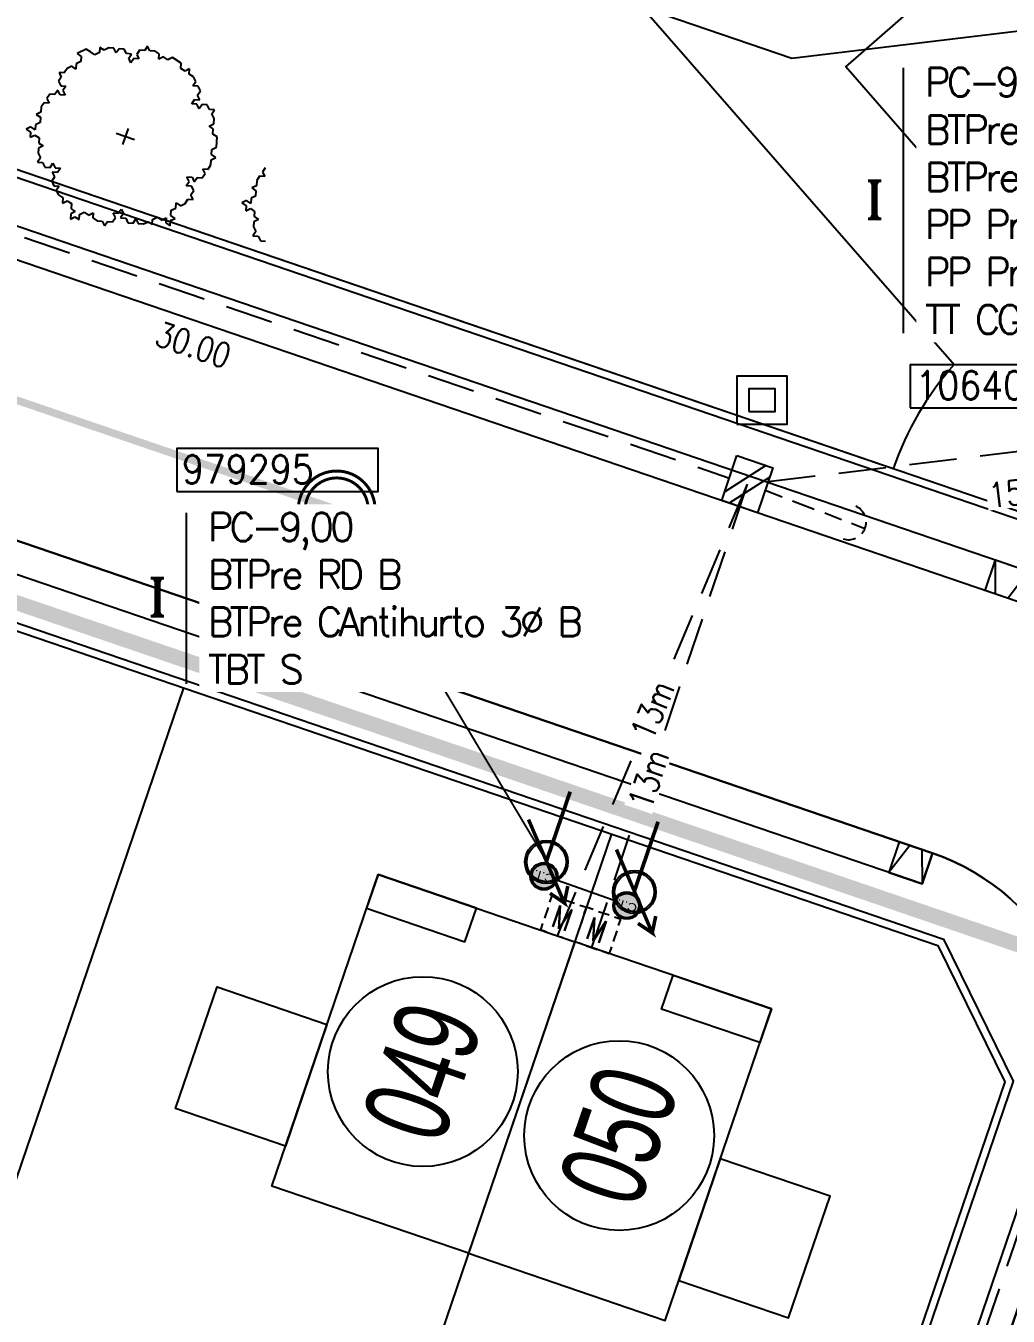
# Model space of a CAD drawing. Extents: x 0 to 336586, y 0 to 6284468.
# Drawn here: x 335304.29 to 335330.17, y 6277849.74 to 6277883.74 of the extents above; entities that cross this region are included whole.
import ezdxf
from ezdxf.enums import TextEntityAlignment as Align

# ---------------------------------------------------------------- set-up
doc = ezdxf.new("R2010")
doc.units = 0
doc.header["$LTSCALE"] = 5
doc.linetypes.add('DASHED', pattern=[0.75, 0.5, -0.25])
doc.linetypes.add('HIDDEN', pattern=[0.375, 0.25, -0.125])
for name, color, linetype in [('ACOM-P', 251, 'DASHED'), ('CALLES-URBANAS', 6, 'Continuous'), ('COTAS', 11, 'Continuous'), ('EQUIPOS', 240, 'Continuous'), ('EQUIPOS_P', 240, 'Continuous'), ('ESTRUCTURAS', 42, 'Continuous'), ('ESTRUCTURAS_E', 42, 'Continuous'), ('ESTRUCTURAS_P', 42, 'Continuous'), ('GRILLA', 254, 'Continuous'), ('LBT_A_P', 100, 'DASHED'), ('LINEA-EDIFICACION-URBANA', 21, 'Continuous'), ('MUROS', 8, 'Continuous'), ('Numero', 42, 'Continuous'), ('PLANTA', 6, 'Continuous'), ('POSTES_E', 41, 'Continuous'), ('POSTES_P', 41, 'Continuous'), ('Prosan Agua Potable D. Arranque', 1, 'Continuous'), ('Prosan Agua Potable D. MAP', 5, 'Continuous'), ('Prosan Agua Potable P. Cañeria Proyectada', 1, 'Continuous'), ('Prosan Alcantarillado D. Union Domiciliaria', 4, 'Continuous'), ('Prosan Alcantarillado P. CI Proyectada', 1, 'Continuous'), ('Prosan Alcantarillado P. Colector Proyectado', 1, 'Continuous'), ('Prosan General Vegetación', 8, 'Continuous'), ('Prosan Pavimentación Dispositivo de Rodados Proyectado', 8, 'Continuous'), ('Prosan Pavimentación Vereda Proyectada', 8, 'Continuous'), ('PUNTO-DE-INTERES', 254, 'Continuous'), ('servicios', 6, 'Continuous'), ('TEXTO-BT_P', 151, 'Continuous')]:
    doc.layers.add(name, color=color, linetype=linetype)
doc.styles.add('2mm', font='simplex.shx', dxfattribs={"width": 0.8, "height": 0.65})
doc.styles.add('ARIAL', font='arial.ttf', dxfattribs={"width": 0.82})
doc.styles.add('ROMANS', font='romans.shx', dxfattribs={"height": 1})
doc.styles.add('ROMANT', font='romant.shx', dxfattribs={"height": 2})
doc.styles.add('Swis-50', font='swissc.ttf', dxfattribs={"width": 0.85})
doc.dimstyles.new('ACOMETIDA 500', dxfattribs={"dimtxt": 0.65, "dimasz": 1.8, "dimexe": 1.25, "dimexo": 0.625, "dimtad": 0, "dimdec": 0, "dimtxsty": '2mm', "dimblk": 'NONE', "dimcen": 2.5, "dimse1": 1, "dimse2": 1, "dimclrd": 256, "dimclrt": 2, "dimadec": 0, "dimazin": 0, "dimtfac": 1, "dimtdec": 0, "dimtmove": 0, "dimatfit": 3, "dimldrblk": 'NONE', "dimfxl": 1, "dimtfill": 1, "dimlwd": -1, "dimarcsym": 2})
doc.dimstyles.new('GRILLA X 500', dxfattribs={"dimtxt": 0.5, "dimasz": 1.8, "dimexe": 1.25, "dimexo": 0.625, "dimtad": 0, "dimdec": 0, "dimtxsty": 'ROMANS', "dimblk": 'NONE', "dimcen": 2.5, "dimse1": 1, "dimse2": 1, "dimsd1": 1, "dimsd2": 1, "dimclrd": 256, "dimclrt": 256, "dimadec": 0, "dimazin": 0, "dimtfac": 1, "dimtdec": 0, "dimtmove": 0, "dimatfit": 3, "dimldrblk": 'NONE', "dimfxlon": 1, "dimtfill": 1, "dimlwd": -1, "dimarcsym": 2})
doc.dimstyles.new('VANO 500', dxfattribs={"dimtxt": 0.65, "dimasz": 1.8, "dimexe": 0, "dimexo": 8, "dimgap": 1.2, "dimtad": 0, "dimdec": 0, "dimzin": 0, "dimdsep": 46, "dimtxsty": '2mm', "dimblk": 'NONE', "dimcen": 0, "dimse1": 1, "dimse2": 1, "dimsd1": 1, "dimsd2": 1, "dimclrd": 7, "dimclrt": 2, "dimadec": 0, "dimazin": 0, "dimtfac": 1, "dimtdec": 0, "dimtofl": 0, "dimtmove": 0, "dimatfit": 3, "dimldrblk": 'NONE', "dimfxl": 1, "dimtfill": 1, "dimtolj": 1, "dimtzin": 0, "dimlwd": 25, "dimarcsym": 0})

# ---------------------------------------------------------------- blocks, each defined once
blk = doc.blocks.new('A$C461B3DCE')
at = {"layer": 'Prosan Agua Potable D. MAP', "ltscale": 2}
h = blk.add_hatch(color=4, dxfattribs=at)
h.dxf.hatch_style = 1
edge = h.paths.add_edge_path()
edge.add_line((0.7710314885518511, 0.5448670548734738), (0.7504819952160025, 0.5306253450311521))
edge.add_arc((0.5218886427903211, 0.3768014163459124), 0.2755298927691394, 393.9372072948622, 430.8894317799293)
edge.add_arc((0.5219586611189867, 0.376749035538496), 0.2755564759331746, 70.90675392884668, 215.492820778389)
edge.add_line((0.2976038094080948, 0.2167606861423788), (0.2770543160722461, 0.2025189763000571))
edge.add_arc((0.5218886427903213, 0.3768014163459125), 0.3005298927691393, 70.88943177992928, 215.4447158899646, ccw=False)
edge.add_arc((0.5218886427903213, 0.3768014163459125), 0.3005298927691391, 394.0026343322039, 430.88943177992934, ccw=False)
h = blk.add_hatch(color=4, dxfattribs=at)
h.dxf.hatch_style = 1
edge = h.paths.add_edge_path()
edge.add_line((0.7622593604771488, 0.557190258923689), (0.7420747884321109, 0.5424359027211417))
edge.add_arc((0.521888642790321, 0.3768014163459126), 0.2755298927691394, 0, 36.95222448506712, ccw=False)
edge.add_arc((0.5218620722195667, 0.376884724929531), 0.2755564759331746, 215.3966110015403, 359.98267785108266, ccw=False)
edge.add_line((0.2972388881172841, 0.2172733325026044), (0.2770543160722462, 0.2025189763000571))
edge.add_arc((0.5218886427903211, 0.3768014163459128), 0.3005298927691393, 215.4447158899647, 360)
edge.add_arc((0.5218886427903211, 0.3768014163459128), 0.3005298927691391, 0, 36.88679744772544)
at = {"layer": 'Prosan Agua Potable D. MAP', "color": 4, "ltscale": 2, "const_width": 0.05}
blk.add_lwpolyline([(9.38084215e-08, 1.08246816e-07), (1.023286459401971, 0.7479937492063158), (0.9377070762315523, 0.5236589383472321), (1.023286459402515, 0.7479937492077511), (0.7832410503892931, 0.7426890532315298)], dxfattribs=at)
at = {"layer": 'Prosan Agua Potable D. MAP', "color": 4, "ltscale": 2}
for radius in [0.3005298927691391, 0.2755298927691391]:
    blk.add_circle((0.5218886427903211, 0.3768014163459128), radius, dxfattribs=at)
blk = doc.blocks.new('agua potable')
at = {"layer": 'Prosan Agua Potable D. Arranque', "color": 4, "const_width": 0.1, "elevation": -499.8090000075405}
for points in [[(335807.5993687927, 6282539.424931738), (335808.2244656704, 6282541.256051713)], [(335809.9165685638, 6282538.633899825), (335810.5416654413, 6282540.465019798)]]:
    blk.add_lwpolyline(points, dxfattribs=at)
at = {"layer": 'Prosan Agua Potable P. Cañeria Proyectada', "color": 4, "const_width": 0.4}
blk.add_lwpolyline([(335658.7370504193, 6282386.924146046), (335679.5104476701, 6282447.776445912), (335665.1862919767, 6282476.949380243), (335698.7466061366, 6282575.258880425), (335702.795314351, 6282577.246830153), (335831.3232091047, 6282533.370739666)], dxfattribs=at)
at = {"layer": 'Prosan Agua Potable D. MAP', "color": 4, "ltscale": 20}
for p, xscale, yscale, zscale, rotation in [((335807.1277581396, 6282540.522715916, -499.8090000075405), 1.885254132835699, 1.885254132835699, 1.885254132835699, 257.0827137300424), ((335809.4449579106, 6282539.731684, -499.8090000075405), 1.885254132835698, 1.885254132835698, 1.885254132835698, 257.0827137440164)]:
    blk.add_blockref('A$C461B3DCE', p, dxfattribs=dict(at, xscale=xscale, yscale=yscale, zscale=zscale, rotation=rotation))
blk = doc.blocks.new('UD')
at = {"layer": 'Prosan Alcantarillado D. Union Domiciliaria', "true_color": 0x57ffab}
h = blk.add_hatch(color=101, dxfattribs=at)
edge = h.paths.add_edge_path()
edge.add_arc((6.984919e-10, 0), 0.3200000000000001, 0, 360)
at = {"layer": 'Prosan Alcantarillado D. Union Domiciliaria', "color": 7}
for radius in [0.36, 0.3200000000000001]:
    blk.add_circle((6.984919e-10, 0), radius, dxfattribs=at)
at = {"layer": 'Prosan Alcantarillado D. Union Domiciliaria', "color": 7, "ltscale": 10, "style": 'ARIAL', "oblique": 359.9999998988733, "width": 1.199999998176862}
blk.add_text('C.I.', height=0.2121039574924962, dxfattribs=at).set_placement((0, 0), align=Align.MIDDLE_CENTER)
blk = doc.blocks.new('ALCANTARILLADO')
at = {"layer": 'Prosan Alcantarillado D. Union Domiciliaria', "color": 5, "ltscale": 20, "const_width": 0.05}
for points in [[(23.31153787299991, -109.6027225538855), (18.26674589546747, -101.1527405160014)], [(23.55482967417629, -110.0499463223387), (25.05853155667137, -110.5817607773934)]]:
    blk.add_lwpolyline(points, dxfattribs=at)
at = {"layer": 'Prosan Alcantarillado P. CI Proyectada', "color": 5, "ltscale": 2, "const_width": 0.078}
for points in [[(16.73560024394101, -100.2835995799396, 1), (18.76010585929907, -100.2835995799396, 1)], [(16.91760024386895, -100.2835995799396, 1), (18.5781058591383, -100.2835995799396, 1)]]:
    blk.add_lwpolyline(points, format="xyb", close=True, dxfattribs=at)
at = {"layer": 'Prosan Alcantarillado P. Colector Proyectado', "color": 5, "const_width": 0.2}
blk.add_lwpolyline([(17.74785305145633, -100.2835995799396), (-34.16367074854497, -82.56235143949743)], dxfattribs=at)
at = {"layer": 'Prosan Alcantarillado D. Union Domiciliaria', "color": 5, "ltscale": 20, "rotation": 163.546395338698}
for p in [(23.20957188920147, -109.9479803389404), (25.39112643896078, -110.7195310371462)]:
    blk.add_blockref('UD', p, dxfattribs=at)
blk = doc.blocks.new('A$C5C7937C3')
at = {"layer": 'Prosan Pavimentación Dispositivo de Rodados Proyectado'}
for p, q in [((-0.6315782112360468, 6.903170517231955, -1.978999999999999), (-3.000010038471373, -8.76825652e-08, -1.978999999999999)), ((2.131585714683748, 6.903170517231955, -1.978999999999999), (4.500017541919078, -8.76825652e-08, -1.978999999999999))]:
    blk.add_line(p, q, dxfattribs=at)
at = {"layer": 'Prosan Pavimentación Dispositivo de Rodados Proyectado', "elevation": -1.978999999999999}
blk.add_lwpolyline([(4.500017541919078, 6.903170517231955), (-3.000010038489562, 6.903170517227408), (-3.000010038489562, -8.76825652e-08), (4.500017541919078, -8.76825652e-08)], close=True, dxfattribs=at)
blk = doc.blocks.new('A$C12F70A7C')
at = {"layer": 'MUROS'}
for points in [[(0, -8.672000000951812), (-5.476999999998952, -8.672000000951812), (-5.476999999998952, 0), (0, 0)], [(-2.738500000006752, 0), (-5.476999999998952, 0), (-5.476999999998952, -0.9399999999441206), (-2.738500000006752, -0.9399999999441206)], [(0, -8.672000000951812), (5.4769999999844, -8.672000000951812), (5.4769999999844, 0), (0, 0)], [(2.7384999999922, 0), (5.4769999999844, 0), (5.4769999999844, -0.9399999999441206), (2.7384999999922, -0.9399999999441206)], [(-5.476999999998952, -7.557999999960883), (-8.53499999998894, -7.557999999960883), (-8.53499999998894, -4.169999999925493), (-5.476999999998952, -4.169999999925493)], [(5.4769999999844, -7.557999999960883), (8.534999999974389, -7.557999999960883), (8.534999999974389, -4.169999999925493), (5.4769999999844, -4.169999999925493)]]:
    blk.add_lwpolyline(points, close=True, dxfattribs=at)
blk = doc.blocks.new('PLANTA')
at = {"layer": 'CALLES-URBANAS'}
for points in [[(335864.2367219626, 6282657.176424617), (335862.0600578289, 6282657.91948131), (335860.783938725, 6282654.181297255), (335775.610124803, 6282683.257428736), (335758.4552072286, 6282633.004878523), (335841.0779855381, 6282604.799604449), (335842.9139906376, 6282601.060350468), (335825.3846916452, 6282549.711110578), (335821.6454376644, 6282547.875105478), (335738.8333842127, 6282576.144993177), (335738.4457024597, 6282575.009342324), (335820.3072013961, 6282547.063949289), (335820.0325934876, 6282546.259529935)], [(335817.7711165946, 6282539.634899964), (335817.4965086862, 6282538.83048061), (335756.9284632303, 6282559.506840775), (335757.2030711388, 6282560.311260128)], [(335821.5109620905, 6282532.018236937), (335820.7065427369, 6282532.292844845), (335809.5384814016, 6282499.577819511)]]:
    blk.add_lwpolyline(points, dxfattribs=at)
at = {"layer": 'CALLES-URBANAS', "flags": 128}
for points in [[(335770.8386851577, 6282631.207804687), (335840.8704877163, 6282607.300763246, -0.4142135623730951), (335844.6103332124, 6282599.684100219), (335827.6492565146, 6282549.999375431, -0.4142135623730951), (335820.0325934876, 6282546.259529935), (335697.7135329382, 6282588.016085424), (335695.1289879176, 6282580.445079743), (335660.4199191534, 6282478.770489154, 0.1989123673931104), (335660.7733085442, 6282473.232843846), (335671.3532697326, 6282451.685429843), (335669.1892311468, 6282448.764088778)], [(335738.5213247423, 6282524.158046557), (335749.5864081118, 6282556.571414633, -0.4142135623730951), (335757.2030711388, 6282560.311260128), (335817.7711165945, 6282539.634899964, -0.4142135623730951), (335821.5109620905, 6282532.018236937), (335810.445878721, 6282499.604868861), (335821.5109620905, 6282532.018236937, 0.4142135623730951), (335817.7711165945, 6282539.634899964), (335757.2030711388, 6282560.311260128, 0.4142135623730951), (335749.5864081118, 6282556.571414633), (335738.5213247423, 6282524.158046557), (335741.8222253919, 6282521.446210481), (335806.1757736887, 6282499.477577806), (335810.445878721, 6282499.604868861)]]:
    blk.add_lwpolyline(points, format="xyb", dxfattribs=at)
at = {"layer": 'LINEA-EDIFICACION-URBANA', "ltscale": 0.2}
for p, q in [((335798.0378344599, 6282543.993839512), (335786.0035467076, 6282508.741344305)), ((335809.3154783406, 6282540.143944324), (335797.2811905884, 6282504.891449118))]:
    blk.add_line(p, q, dxfattribs=at)
blk.add_lwpolyline([(335738.8979978383, 6282576.334268318), (335758.201318461, 6282632.880217006), (335840.9349715817, 6282604.637093147), (335842.6979516555, 6282601.046563763), (335825.2221803432, 6282549.854124534), (335821.631650959, 6282548.09114446), (335738.8979978383, 6282576.334268318), (335696.3110908772, 6282590.872334059), (335692.9996425696, 6282581.17198303), (335650.7584848886, 6282457.433358915)], dxfattribs=at)
blk.add_lwpolyline([(335809.4726091239, 6282503.718308659), (335805.8820797396, 6282501.955328586), (335743.5697259151, 6282523.227150397), (335741.8067458412, 6282526.817679781), (335752.0134842831, 6282556.71666553), (335755.6040136674, 6282558.479645604), (335817.9163674919, 6282537.207823792), (335819.6793475657, 6282533.617294408)], close=True, dxfattribs=at)
at = {"layer": 'Prosan General Vegetación'}
for p, q in [((335795.4744008884, 6282560.820006162), (335795.2304379002, 6282560.700503605)), ((335795.2304379002, 6282560.700503605), (335795.3431926947, 6282560.624528019)), ((335795.3431926947, 6282560.624528019), (335795.3340278221, 6282560.488965779)), ((335795.5872692555, 6282560.744363267), (335795.4744008884, 6282560.820006162)), ((335795.7001410643, 6282560.668730454), (335795.5872692555, 6282560.744363267)), ((335795.8218416114, 6282560.728763372), (335795.7001410643, 6282560.668730454)), ((335795.8310064839, 6282560.864325612), (335795.8218416114, 6282560.728763372)), ((335795.943874851, 6282560.788682717), (335795.8310064839, 6282560.864325612)), ((335796.0659080907, 6282560.848602062), (335795.943874851, 6282560.788682717)), ((335796.2014703308, 6282560.83943719), (335796.0659080907, 6282560.848602062)), ((335796.2613997576, 6282560.717400509), (335796.2014703308, 6282560.83943719)), ((335796.3370325709, 6282560.830272317), (335796.2613997576, 6282560.717400509)), ((335796.4725948111, 6282560.821107445), (335796.3370325709, 6282560.830272317)), ((335796.5325207962, 6282560.699060682), (335796.4725948111, 6282560.821107445)), ((335796.6680830363, 6282560.68989581), (335796.5325207962, 6282560.699060682)), ((335796.5924401415, 6282560.577027442), (335796.6680830363, 6282560.68989581)), ((335796.6523594868, 6282560.454994203), (335796.5924401415, 6282560.577027442)), ((335796.8792780897, 6282560.793602746), (335796.8036452764, 6282560.680730937)), ((335796.8036452764, 6282560.680730937), (335796.8635611801, 6282560.558687615)), ((335797.0149539022, 6282560.784770565), (335796.8792780897, 6282560.793602746)), ((335797.0904797828, 6282560.897296159), (335797.0149539022, 6282560.784770565)), ((335797.1505127008, 6282560.775595611), (335797.0904797828, 6282560.897296159)), ((335797.2860749409, 6282560.766430738), (335797.1505127008, 6282560.775595611)), ((335797.3989433081, 6282560.690787844), (335797.2860749409, 6282560.766430738)), ((335797.3897784353, 6282560.555225603), (335797.3989433081, 6282560.690787844)), ((335797.5118151166, 6282560.615155031), (335797.3897784353, 6282560.555225603)), ((335797.6245699112, 6282560.539179443), (335797.5118151166, 6282560.615155031)), ((335797.7466132325, 6282560.599095346), (335797.6245699112, 6282560.539179443)), ((335797.9723534082, 6282560.447819639), (335797.7466132325, 6282560.599095346)), ((335794.9680281524, 6282560.309533795), (335794.8923852576, 6282560.196665428)), ((335795.0900613921, 6282560.369453141), (335794.9680281524, 6282560.309533795)), ((335795.2028161866, 6282560.293477553), (335795.0900613921, 6282560.369453141)), ((335795.212108155, 6282560.429379126), (335795.2028161866, 6282560.293477553)), ((335795.3340278221, 6282560.488965779), (335795.212108155, 6282560.429379126)), ((335796.7280023816, 6282560.567862569), (335796.6523594868, 6282560.454994203)), ((335796.8635611801, 6282560.558687615), (335796.7280023816, 6282560.567862569)), ((335797.963178454, 6282560.312260841), (335797.9723534082, 6282560.447819639)), ((335798.0760468213, 6282560.236617946), (335797.963178454, 6282560.312260841)), ((335798.1980901424, 6282560.296533849), (335798.0760468213, 6282560.236617946)), ((335798.1889151881, 6282560.160975051), (335798.1980901424, 6282560.296533849)), ((335794.8167524443, 6282560.08379362), (335794.7411095496, 6282559.970925252)), ((335794.7411095496, 6282559.970925252), (335794.8010288948, 6282559.848892013)), ((335794.8923852576, 6282560.196665428), (335794.7568230176, 6282560.2058303)), ((335794.7568230176, 6282560.2058303), (335794.8167524443, 6282560.08379362)), ((335798.3017835554, 6282560.085332156), (335798.1889151881, 6282560.160975051)), ((335798.2860700874, 6282559.850427108), (335798.3617129822, 6282559.963295475)), ((335798.3617129822, 6282559.963295475), (335798.3017835554, 6282560.085332156)), ((335794.5141909468, 6282559.632316709), (335794.4382153594, 6282559.519561915)), ((335794.6497531868, 6282559.623151837), (335794.5141909468, 6282559.632316709)), ((335794.7253960816, 6282559.736020204), (335794.6497531868, 6282559.623151837)), ((335794.7853119854, 6282559.613976883), (335794.7253960816, 6282559.736020204)), ((335794.9208742254, 6282559.60481201), (335794.7853119854, 6282559.613976883)), ((335794.8010288948, 6282559.848892013), (335794.9365876935, 6282559.839717058)), ((335794.9365876935, 6282559.839717058), (335794.8609548801, 6282559.72684525)), ((335794.8609548801, 6282559.72684525), (335794.9208742254, 6282559.60481201)), ((335798.4216323275, 6282559.841262235), (335798.2860700874, 6282559.850427108)), ((335798.4059188596, 6282559.606357187), (335798.4815516727, 6282559.719228996)), ((335798.4655020707, 6282559.484427438), (335798.4059188596, 6282559.606357187)), ((335798.4815516727, 6282559.719228996), (335798.4216323275, 6282559.841262235)), ((335794.2869295697, 6282559.29382518), (335794.2777646972, 6282559.15826294)), ((335794.3625724646, 6282559.406693548), (335794.2869295697, 6282559.29382518)), ((335794.4981347047, 6282559.397528675), (335794.3625724646, 6282559.406693548)), ((335794.4382153594, 6282559.519561915), (335794.4981347047, 6282559.397528675)), ((335798.2543003774, 6282559.380734026), (335798.3299432722, 6282559.493602392)), ((335798.3898591759, 6282559.371559071), (335798.2543003774, 6282559.380734026)), ((335798.3299432722, 6282559.493602392), (335798.4655020707, 6282559.484427438)), ((335798.4497785211, 6282559.249525831), (335798.3898591759, 6282559.371559071)), ((335798.5254214159, 6282559.362394199), (335798.4497785211, 6282559.249525831)), ((335798.6609836561, 6282559.353229326), (335798.5254214159, 6282559.362394199)), ((335798.7210165741, 6282559.231528779), (335798.6609836561, 6282559.353229326)), ((335798.8565753723, 6282559.222353824), (335798.7210165741, 6282559.231528779)), ((335798.7809425593, 6282559.109482015), (335798.8565753723, 6282559.222353824)), ((335794.2597676446, 6282558.887024888), (335794.1377344049, 6282558.827105543)), ((335794.2777646972, 6282559.15826294), (335794.1557314575, 6282559.098343595)), ((335794.1557314575, 6282559.098343595), (335794.2685998247, 6282559.022700701)), ((335794.2685998247, 6282559.022700701), (335794.2597676446, 6282558.887024888)), ((335798.8408619045, 6282558.987448776), (335798.7809425593, 6282559.109482015)), ((335798.8316970318, 6282558.851886536), (335798.8408619045, 6282558.987448776)), ((335794.0156876421, 6282558.767179557), (335793.8936544024, 6282558.707260212)), ((335793.8936544024, 6282558.707260212), (335794.0065227695, 6282558.631617317)), ((335794.0065227695, 6282558.631617317), (335793.9973578969, 6282558.496055077)), ((335793.9973578969, 6282558.496055077), (335794.1193945782, 6282558.555984504)), ((335794.1285594508, 6282558.691546744), (335794.0156876421, 6282558.767179557)), ((335794.1193945782, 6282558.555984504), (335794.2322629453, 6282558.48034161)), ((335794.1377344049, 6282558.827105543), (335794.1285594508, 6282558.691546744)), ((335796.258239969, 6282558.602128915), (335796.7460378315, 6282558.435607374)), ((335796.5745689737, 6282558.731040304), (335796.429708827, 6282558.306695985)), ((335798.7096537105, 6282558.791970632), (335798.8316970318, 6282558.851886536)), ((335798.8225220777, 6282558.716327738), (335798.7096537105, 6282558.791970632)), ((335798.8133572051, 6282558.580765498), (335798.8225220777, 6282558.716327738)), ((335798.9262255722, 6282558.505122603), (335798.8133572051, 6282558.580765498)), ((335794.2139231185, 6282558.209220571), (335794.2047582459, 6282558.07365833)), ((335794.3359664397, 6282558.269136474), (335794.2139231185, 6282558.209220571)), ((335794.2322629453, 6282558.48034161), (335794.2230980726, 6282558.344779368)), ((335794.2230980726, 6282558.344779368), (335794.3359664397, 6282558.269136474)), ((335798.7861851984, 6282558.173968646), (335798.9082285195, 6282558.23388455)), ((335798.9082285195, 6282558.23388455), (335798.9262255722, 6282558.505122603)), ((335794.2646775912, 6282557.951625091), (335794.1890447779, 6282557.838753282)), ((335794.2047582459, 6282558.07365833), (335794.2646775912, 6282557.951625091)), ((335798.758680499, 6282557.767285367), (335798.7678554532, 6282557.902844166)), ((335798.7678554532, 6282557.902844166), (335798.8898886929, 6282557.962763512)), ((335798.7770203258, 6282558.038406407), (335798.7861851984, 6282558.173968646)), ((335798.8898886929, 6282557.962763512), (335798.7770203258, 6282558.038406407)), ((335794.1890447779, 6282557.838753282), (335794.3246035765, 6282557.829578328)), ((335794.3246035765, 6282557.829578328), (335794.3845229218, 6282557.707545089)), ((335794.3845229218, 6282557.707545089), (335794.5200851618, 6282557.698380215)), ((335794.5200851618, 6282557.698380215), (335794.5957280566, 6282557.811248583)), ((335794.7156803198, 6282557.567514796), (335794.5800045072, 6282557.576346976)), ((335794.5800045072, 6282557.576346976), (335794.6400475066, 6282557.454642987)), ((335794.5957280566, 6282557.811248583), (335794.6557609746, 6282557.689548036)), ((335794.6557609746, 6282557.689548036), (335794.7913232147, 6282557.680383163)), ((335794.7913232147, 6282557.680383163), (335794.7156803198, 6282557.567514796)), ((335798.5317618963, 6282557.428676825), (335798.6074047911, 6282557.541545192)), ((335798.6074047911, 6282557.541545192), (335798.5474854458, 6282557.663578431)), ((335798.5474854458, 6282557.663578431), (335798.6830476858, 6282557.654413559)), ((335798.6830476858, 6282557.654413559), (335798.758680499, 6282557.767285367)), ((335800.1924452083, 6282557.693907944), (335800.1164696209, 6282557.581153149)), ((335800.1164696209, 6282557.581153149), (335800.1763889662, 6282557.459119909)), ((335794.6400475066, 6282557.454642987), (335794.5644046119, 6282557.34177462)), ((335794.5644046119, 6282557.34177462), (335794.623987823, 6282557.219844871)), ((335794.623987823, 6282557.219844871), (335794.7595500631, 6282557.210679999)), ((335794.7595500631, 6282557.210679999), (335794.6839071683, 6282557.097811632)), ((335798.1089154428, 6282557.221047274), (335798.1850080444, 6282557.334144843)), ((335798.2445912555, 6282557.212215094), (335798.1089154428, 6282557.221047274)), ((335798.1850080444, 6282557.334144843), (335798.124965045, 6282557.455848832)), ((335798.124965045, 6282557.455848832), (335798.2606408577, 6282557.447016652)), ((335798.3045106008, 6282557.090181855), (335798.2445912555, 6282557.212215094)), ((335798.2606408577, 6282557.447016652), (335798.3205668429, 6282557.324969889)), ((335798.3205668429, 6282557.324969889), (335798.3961996561, 6282557.437841698)), ((335798.3961996561, 6282557.437841698), (335798.5317618963, 6282557.428676825)), ((335799.9560189586, 6282557.219854175), (335799.833985719, 6282557.15993483)), ((335799.9651838312, 6282557.355416415), (335799.9560189586, 6282557.219854175)), ((335800.0408267261, 6282557.468284782), (335799.9651838312, 6282557.355416415)), ((335800.1763889662, 6282557.459119909), (335800.0408267261, 6282557.468284782)), ((335794.6839071683, 6282557.097811632), (335794.7438265135, 6282556.975778392)), ((335794.7438265135, 6282556.975778392), (335794.8566948806, 6282556.900135498)), ((335794.8566948806, 6282556.900135498), (335794.847530008, 6282556.764573257)), ((335798.077591998, 6282556.751573311), (335798.1532348927, 6282556.864441679)), ((335798.1532348927, 6282556.864441679), (335798.288797133, 6282556.855276806)), ((335798.228867706, 6282556.977313487), (335798.3045106008, 6282557.090181855)), ((335798.288797133, 6282556.855276806), (335798.228867706, 6282556.977313487)), ((335799.8159886664, 6282556.888696777), (335799.8068137123, 6282556.753137979)), ((335799.9380219061, 6282556.948616122), (335799.8159886664, 6282556.888696777)), ((335799.833985719, 6282557.15993483), (335799.9468540862, 6282557.084291935)), ((335799.9468540862, 6282557.084291935), (335799.9380219061, 6282556.948616122)), ((335794.847530008, 6282556.764573257), (335794.9695632477, 6282556.824492603)), ((335794.9695632477, 6282556.824492603), (335795.0824350565, 6282556.748859789)), ((335795.1860249782, 6282556.537321961), (335795.0641053112, 6282556.477735309)), ((335795.0824350565, 6282556.748859789), (335795.0732701839, 6282556.613297549)), ((335795.0732701839, 6282556.613297549), (335795.1860249782, 6282556.537321961)), ((335795.2988933453, 6282556.461679067), (335795.420926585, 6282556.521598413)), ((335795.420926585, 6282556.521598413), (335795.533794952, 6282556.445955518)), ((335795.533794952, 6282556.445955518), (335795.655841715, 6282556.505881503)), ((335795.655841715, 6282556.505881503), (335795.6466667608, 6282556.370322704)), ((335796.2418613014, 6282556.380043477), (335796.1819419561, 6282556.502076717)), ((335796.1819419561, 6282556.502076717), (335796.3175041963, 6282556.492911845)), ((335796.3175041963, 6282556.492911845), (335796.3934797836, 6282556.605666638)), ((335796.3934797836, 6282556.605666638), (335796.4530664363, 6282556.483746972)), ((335797.7023138832, 6282556.436246396), (335797.7114787559, 6282556.571808636)), ((335797.7114787559, 6282556.571808636), (335797.8335119956, 6282556.631727981)), ((335797.8335119956, 6282556.631727981), (335797.8426869496, 6282556.767286779)), ((335797.8426869496, 6282556.767286779), (335797.9555587584, 6282556.691653966)), ((335797.9555587584, 6282556.691653966), (335798.077591998, 6282556.751573311)), ((335799.6939419036, 6282556.828770791), (335799.5719086639, 6282556.768851446)), ((335799.5719086639, 6282556.768851446), (335799.684777031, 6282556.693208552)), ((335799.684777031, 6282556.693208552), (335799.6756121584, 6282556.557646312)), ((335799.6756121584, 6282556.557646312), (335799.7976488397, 6282556.617575739)), ((335799.8068137123, 6282556.753137979), (335799.6939419036, 6282556.828770791)), ((335799.7976488397, 6282556.617575739), (335799.9105172067, 6282556.541932844)), ((335799.9105172067, 6282556.541932844), (335799.9013523341, 6282556.406370603)), ((335795.0641053112, 6282556.477735309), (335795.0552731312, 6282556.342059496)), ((335795.0552731312, 6282556.342059496), (335795.1769736783, 6282556.402092414)), ((335795.1769736783, 6282556.402092414), (335795.2897284728, 6282556.326116826)), ((335795.2897284728, 6282556.326116826), (335795.2988933453, 6282556.461679067)), ((335795.6466667608, 6282556.370322704), (335795.759535128, 6282556.294679809)), ((335795.759535128, 6282556.294679809), (335795.8950973681, 6282556.285514937)), ((335795.8950973681, 6282556.285514937), (335795.9550233533, 6282556.163468174)), ((335795.9550233533, 6282556.163468174), (335796.0306561664, 6282556.276339983)), ((335796.0306561664, 6282556.276339983), (335796.1662184066, 6282556.26717511)), ((335796.1662184066, 6282556.26717511), (335796.2418613014, 6282556.380043477)), ((335796.4530664363, 6282556.483746972), (335796.3774235416, 6282556.370878605)), ((335796.3774235416, 6282556.370878605), (335796.5130993542, 6282556.362046424)), ((335796.5130993542, 6282556.362046424), (335796.5730186995, 6282556.240013185)), ((335796.5730186995, 6282556.240013185), (335796.708577498, 6282556.230838231)), ((335796.708577498, 6282556.230838231), (335796.7842203928, 6282556.343706598)), ((335796.7842203928, 6282556.343706598), (335796.844139738, 6282556.221673358)), ((335796.844139738, 6282556.221673358), (335796.9797019781, 6282556.212508486)), ((335796.9797019781, 6282556.212508486), (335797.1017452995, 6282556.27242439)), ((335797.1017452995, 6282556.27242439), (335797.2146136665, 6282556.196781495)), ((335797.2146136665, 6282556.196781495), (335797.2237785392, 6282556.332343735)), ((335797.2237785392, 6282556.332343735), (335797.3458152203, 6282556.392273162)), ((335797.3458152203, 6282556.392273162), (335797.4586835873, 6282556.316630267)), ((335797.4586835873, 6282556.316630267), (335797.5806133361, 6282556.376213478)), ((335797.5806133361, 6282556.376213478), (335797.571438382, 6282556.240654679)), ((335797.571438382, 6282556.240654679), (335797.6843067491, 6282556.165011785)), ((335797.6843067491, 6282556.165011785), (335797.6934817032, 6282556.300570583)), ((335797.6934817032, 6282556.300570583), (335797.8151822503, 6282556.360603501)), ((335797.8151822503, 6282556.360603501), (335797.7023138832, 6282556.436246396)), ((335799.89217738, 6282556.270811806), (335799.8830125074, 6282556.135249564)), ((335800.0142207012, 6282556.330727709), (335799.89217738, 6282556.270811806)), ((335799.9013523341, 6282556.406370603), (335800.0142207012, 6282556.330727709)), ((335799.9429318527, 6282556.013216325), (335799.8672990394, 6282555.900344517)), ((335799.8672990394, 6282555.900344517), (335800.002857838, 6282555.891169563)), ((335799.8830125074, 6282556.135249564), (335799.9429318527, 6282556.013216325)), ((335800.002857838, 6282555.891169563), (335800.0627771832, 6282555.769136323)), ((335800.0627771832, 6282555.769136323), (335800.1983394233, 6282555.75997145))]:
    blk.add_line(p, q, dxfattribs=at)
at = {"layer": 'Prosan Pavimentación Vereda Proyectada'}
for points in [[(335823.1717096421, 6282573.64008074), (335824.7375600278, 6282573.105540021), (335828.1000777401, 6282582.955490594), (335826.5342273544, 6282583.490031312), (335829.7302688454, 6282592.852316781), (335828.5765322073, 6282598.701287163), (335836.4070403075, 6282600.245891341, 0.2006665362043046), (335841.0271812901, 6282596.152312811), (335826.8929507087, 6282554.748375487, 0.200588713544534), (335820.7362149605, 6282554.335543693), (335815.4851981521, 6282560.350361134), (335819.9721700549, 6282564.267548166)], [(335816.737400006, 6282549.761914826), (335746.4690035203, 6282573.749723298, 0.0906367065053197), (335746.8937499805, 6282576.594936077), (335765.6482127295, 6282580.812546107), (335805.5225755443, 6282567.200472601), (335818.3462585852, 6282552.511486595, 0.1005592595334324)]]:
    blk.add_lwpolyline(points, format="xyb", close=True, dxfattribs=at)
blk.add_lwpolyline([(335740.2130363253, 6282522.768230568), (335751.850972981, 6282556.859679487), (335755.5902269621, 6282558.695684586), (335818.0593814483, 6282537.370335095), (335819.8953865477, 6282533.631081114), (335808.257449892, 6282499.539632196)], dxfattribs=at)
at = {"layer": 'PUNTO-DE-INTERES', "color": 8}
for centre in [(335804.3439830477, 6282533.882097121), (335809.5175873059, 6282532.197070133)]:
    blk.add_circle(centre, 2.5, dxfattribs=at)
at = {"layer": 'Prosan Pavimentación Dispositivo de Rodados Proyectado', "yscale": 0.1231318257598217, "zscale": 0.1231318257598217}
for p, xscale, rotation in [((335819.7828189875, 6282547.242959834, 0.2436778831786871), -0.1231318257598217, 161.1514259080774), ((335816.9721262844, 6282539.009491175, 0.2436778831786871), 0.1231318257598217, 341.1514259080773)]:
    blk.add_blockref('A$C5C7937C3', p, dxfattribs=dict(at, xscale=xscale, rotation=rotation))
at = {"layer": 'PUNTO-DE-INTERES', "xscale": -1, "rotation": 341.1514259085047}
blk.add_blockref('A$C12F70A7C', (335808.3462739579, 6282537.304817194), dxfattribs=at)
blk.add_blockref('A$C12F70A7C', (335808.3462739579, 6282537.304817194), dxfattribs=at)
blk.add_blockref('A$C12F70A7C', (335808.3462739579, 6282537.304817194), dxfattribs=at)
at = {"layer": 'PUNTO-DE-INTERES', "color": 8, "char_height": 2.25, "attachment_point": 5, "rotation": 71.15142590850466, "line_spacing_factor": 0.6, "style": 'Swis-50'}
for s, insert in [('\\fArial Narrow|b0|i0|c00|p39;\\H1x;\\W0.8;049', (335804.3360904935, 6282533.884791435)), ('\\fArial Narrow|b0|i0|c00|p39;\\H1x;\\W0.8;050', (335809.5136410288, 6282532.19841729))]:
    blk.add_mtext(s, dxfattribs=dict(at, insert=insert))
blk = doc.blocks.new('EM-BT_P')
at = {"layer": 'EQUIPOS'}
for p, q in [((-1.59583581811421, 0.990598165203636), (-1.59583581811421, 1.595838092819461)), ((-0.990595890498426, 1.595417830392476), (-1.59583581811421, 1.595417830392476)), ((-0.4940528739877835, 1.595417830392476), (0.4940729303437621, 1.595417830392476)), ((0.9906159468543903, 1.595417830392476), (1.595855874470174, 1.595417830392476)), ((1.595855874470174, 0.990598165203636), (1.595855874470174, 1.595838092819461)), ((-1.59583581811421, 0.4940551486930361), (-1.59583581811421, -0.4940706556385237)), ((1.595855874470174, 0.4940551486930361), (1.595855874470174, -0.4940706556385237)), ((-1.59583581811421, -0.9906136721491804), (-1.59583581811421, -1.595853599764949)), ((1.595855874470174, -0.9906136721491804), (1.595855874470174, -1.595853599764949)), ((-0.990595890498426, -1.595433337337964), (-1.59583581811421, -1.595433337337964)), ((-0.4940528739877835, -1.595433337337964), (0.4940729303437621, -1.595433337337964)), ((0.9906159468543903, -1.595433337337964), (1.595855874470174, -1.595433337337964))]:
    blk.add_line(p, q, dxfattribs=at)
at = {"layer": 'EQUIPOS', "style": 'ROMANS', "width": 0.8}
blk.add_text('M', height=1.98, dxfattribs=at).set_placement((-0.9147899827143248, -0.9896123134684556))
blk = doc.blocks.new('PC-9_P')
at = {"layer": 'POSTES_E'}
for p, q in [((0.6083982158431285, 1.249984817137545), (-1.000003517699549, -0.7605173497908027)), ((0.9999964823004506, 0.728340590182853), (-0.5826881361359098, -1.250015182862455))]:
    blk.add_line(p, q, dxfattribs=at)
blk.add_lwpolyline([(-1.000003517699549, 1.249984817137545), (0.9999964823004506, 1.249984817137545), (0.9999964823004506, -1.250015182862455), (-1.000003517699549, -1.250015182862455)], close=True, dxfattribs=at)
blk = doc.blocks.new('*D139')
at = {"layer": 'Defpoints', "color": 0, "ltscale": 0.5, "transparency": 16777216}
for p in [(335337.7808498982, 6277873.41507794), (335329.3780288631, 6277848.810348921), (335330.5748530533, 6277848.402566998)]:
    blk.add_point(p, dxfattribs=at)
at = {"layer": 'COTAS', "color": 2, "ltscale": 0.5, "transparency": 16777216, "insert": (335334.7675285747, 6277860.707907695), "char_height": 0.65, "attachment_point": 5, "rotation": 71.1849972930792, "style": '2mm', "bg_fill": 3, "box_fill_scale": 1.1, "bg_fill_color": 256, "bg_fill_true_color": 13158600, "bg_fill_transparency": 0}
blk.add_mtext('\\A1;26.00', dxfattribs=at)
blk = doc.blocks.new('_None')
blk = doc.blocks.new('*D195')
at = {"layer": 'Defpoints', "color": 0, "linetype": 'HIDDEN', "ltscale": 0.25, "transparency": 16777216}
for p in [(335337.780843282, 6277873.415082059), (335323.2984576527, 6277871.660673662), (335323.4267383411, 6277870.601735275)]:
    blk.add_point(p, dxfattribs=at)
at = {"layer": 'COTAS', "color": 2, "linetype": 'HIDDEN', "ltscale": 0.25, "transparency": 16777216, "insert": (335330.6679311558, 6277871.478939474), "char_height": 0.65, "attachment_point": 5, "rotation": 6.907202250809286, "style": '2mm', "bg_fill": 3, "box_fill_scale": 1.1, "bg_fill_color": 256, "bg_fill_true_color": 13158600, "bg_fill_transparency": 0}
blk.add_mtext('\\A1;15.00', dxfattribs=at)
blk = doc.blocks.new('*D196')
at = {"layer": 'Defpoints', "color": 0, "linetype": 'HIDDEN', "ltscale": 0.25, "transparency": 16777216}
for p in [(335294.9071861403, 6277881.352722334), (335294.5042933426, 6277880.172513774), (335323.2984576528, 6277871.660673661)]:
    blk.add_point(p, dxfattribs=at)
at = {"layer": 'COTAS', "color": 2, "linetype": 'HIDDEN', "ltscale": 0.25, "transparency": 16777216, "insert": (335308.6999290988, 6277875.326489438), "char_height": 0.65, "attachment_point": 5, "rotation": 341.1514172792214, "style": '2mm', "bg_fill": 3, "box_fill_scale": 1.1, "bg_fill_color": 256, "bg_fill_true_color": 13158600, "bg_fill_transparency": 0}
blk.add_mtext('\\A1;30.00', dxfattribs=at)
blk = doc.blocks.new('*U127')
at = {"layer": 'ESTRUCTURAS_E', "ltscale": 3}
for p, q in [((0, 0), (1.277985193092521, -0.002834052118847897)), ((2.061180875280137, -0.004570862055749606), (3.686315604184898, -0.00817475085411724)), ((4.469514018495042, -0.009911566849757098), (5.725290182241783, -0.0126963683614656)), ((6.476516428193107, -0.01436228307282515), (7.500006936455655, -0.01663196934089773))]:
    blk.add_line(p, q, dxfattribs=at)
for centre, radius, start, end in [((6.271076066451347, -0.01992608251946087), 1.228864047043083, 46.25956569213735, 86.67112421729148), ((6.270372309252831, -0.0199245218718177), 1.229538347487761, 339.9592160563813, 20.34764614389914), ((6.271076066451348, -0.01992608251866506), 1.22886404704308, 273.0747586614306, 313.4863171865848)]:
    blk.add_arc(centre, radius, start, end, dxfattribs=at)
blk = doc.blocks.new('*D259')
at = {"layer": 'ACOM-P', "ltscale": 0.5, "transparency": 16777216}
for p, q in [((335323.2984455405, 6277871.660670405), (335321.318922474, 6277866.949932149)), ((335318.2987665338, 6277859.762764508), (335320.2782896003, 6277864.473502764))]:
    blk.add_line(p, q, dxfattribs=at)
at = {"layer": 'Defpoints', "color": 0, "ltscale": 0.5, "transparency": 16777216}
for p in [(335323.2984535359, 6277871.660667045), (335318.2987665338, 6277859.762764508), (335318.2987745297, 6277859.762761148)]:
    blk.add_point(p, dxfattribs=at)
at = {"layer": 'ACOM-P', "color": 2, "ltscale": 0.5, "transparency": 16777216, "insert": (335320.7986060365, 6277865.711717458), "char_height": 0.65, "attachment_point": 5, "rotation": 67.20712167596388, "style": '2mm', "bg_fill": 3, "box_fill_scale": 1.1, "bg_fill_color": 256, "bg_fill_true_color": 13158600, "bg_fill_transparency": 0}
blk.add_mtext('13m', dxfattribs=at)
blk = doc.blocks.new('*D260')
at = {"layer": 'ACOM-P', "ltscale": 0.5, "transparency": 16777216}
for p, q in [((335323.2984458299, 6277871.66066963), (335321.1212111663, 6277865.167953732)), ((335319.2049694031, 6277859.453542893), (335320.2671765287, 6277862.621143156))]:
    blk.add_line(p, q, dxfattribs=at)
at = {"layer": 'Defpoints', "color": 0, "ltscale": 0.5, "transparency": 16777216}
for p in [(335323.2984458299, 6277871.66066963), (335323.2984535359, 6277871.660667046), (335319.2049771091, 6277859.453540308)]:
    blk.add_point(p, dxfattribs=at)
at = {"layer": 'ACOM-P', "color": 2, "ltscale": 0.5, "transparency": 16777216, "insert": (335320.6941938468, 6277863.894548444), "char_height": 0.65, "attachment_point": 5, "rotation": 71.46189664834884, "style": '2mm', "bg_fill": 3, "box_fill_scale": 1.1, "bg_fill_color": 256, "bg_fill_true_color": 13158600, "bg_fill_transparency": 0}
blk.add_mtext('13m', dxfattribs=at)
blk = doc.blocks.new('CA 3Ø-P')
at = {"layer": 'ESTRUCTURAS'}
for points in [[(-1.307126184576191, -1.266878571361303), (1.346075665089302, -1.266878571361303), (1.346075665089302, 1.246819127351046), (-1.307126184576191, 1.246819127351046)], [(-0.676001158892177, -0.6099489843472838), (0.7149506394052878, -0.6099489843472838), (0.7149506394052878, 0.5898895403370261), (-0.676001158892177, 0.5898895403370261)]]:
    blk.add_lwpolyline(points, close=True, dxfattribs=at)
blk = doc.blocks.new('*D440')
at = {"layer": 'Defpoints', "color": 0, "ltscale": 0.5, "transparency": 16777216}
for p in [(335402.3497128253, 6277986.733224559), (335398.5975279866, 6277900), (0, 0)]:
    blk.add_point(p, dxfattribs=at)
at = {"layer": 'GRILLA', "ltscale": 0.5, "transparency": 16777216, "insert": (335402.3497128243, 6277991.143938844), "char_height": 1, "attachment_point": 5, "rotation": 90, "style": 'ROMANS', "bg_fill": 3, "box_fill_scale": 1.1, "bg_fill_color": 256, "bg_fill_true_color": 13158600, "bg_fill_transparency": 0}
blk.add_mtext('X-335399', dxfattribs=at)

msp = doc.modelspace()

# ---------------------------------------------------------------- linework, layer by layer
at = {"layer": 'LBT_A_P', "ltscale": 0.5}
for points in [[(335295.3803763827, 6277881.191195264), (335322.8252681981, 6277871.822208486)], [(335323.8495783608, 6277871.727436702), (335337.0919465897, 6277873.331623849)], [(335329.5396145189, 6277849.283519162), (335337.6192570574, 6277872.941910151)]]:
    msp.add_lwpolyline(points, dxfattribs=at)
at = {"layer": 'TEXTO-BT_P', "ltscale": 0.5}
for points in [[(335327.4083863678, 6277882.628247182), (335327.4083863678, 6277875.639158188)], [(335308.5115513671, 6277870.904248808), (335308.5115513671, 6277866.398707653)]]:
    msp.add_lwpolyline(points, dxfattribs=at)

# ---------------------------------------------------------------- block references
at = {"layer": 'EQUIPOS_P', "ltscale": 5, "xscale": 0.3, "yscale": 0.3, "zscale": 0.3, "rotation": 341.1514259146094}
for p in [(335318.4534017804, 6277860.215725929), (335319.3596043604, 6277859.906505089)]:
    msp.add_blockref('EM-BT_P', p, dxfattribs=at)
at = {"layer": 'PLANTA'}
msp.add_blockref('PLANTA', (-489.5943777723587, -4677.696606804617), dxfattribs=at)
at = {"layer": 'POSTES_P', "ltscale": 5, "xscale": 0.4999999999999999, "yscale": 0.4999999999999999, "zscale": 0.4999999999999999, "rotation": 341.1514259052131}
msp.add_blockref('PC-9_P', (335323.2984576529, 6277871.660673662), dxfattribs=at)
at = {"layer": 'servicios', "color": 1}
msp.add_blockref('ALCANTARILLADO', (335294.7307215866, 6277971.279013176), dxfattribs=at)
at = {"layer": 'servicios'}
msp.add_blockref('agua potable', (-489.5943777723587, -4677.696606804617), dxfattribs=at)

# ---------------------------------------------------------------- texts
at = {"layer": 'TEXTO-BT_P', "ltscale": 0.5, "style": 'ROMANT'}
for p in [(335326.6526076256, 6277879.148003684), (335307.7557726249, 6277868.680912683)]:
    msp.add_text('I', height=0.9999999975, dxfattribs=at).set_placement(p, align=Align.MIDDLE_CENTER)

# ---------------------------------------------------------------- next in the draw order: texts
at = {"layer": 'TEXTO-BT_P', "ltscale": 0.5, "insert": (335327.9817926356, 6277879.125399053), "char_height": 0.7499999981250001, "attachment_point": 4, "style": 'ROMANS', "bg_fill": 3, "box_fill_scale": 1.3, "bg_fill_color": 256, "bg_fill_transparency": 0}
msp.add_mtext('{\\T0.8;PC-9,00\\PBTPre RD B\\PBTPre RL B x2\\PPP Pre 4c\\PPP Pre Solo Neutro\\PTT CGED TRAD}', dxfattribs=at)

# ---------------------------------------------------------------- next in the draw order: dimensions: what is measured, and where the dimension line sits
at = {"layer": 'COTAS', "ltscale": 0.5}
dim = msp.add_linear_dim(base=(335330.5748530533, 6277848.402566998), p1=(335337.7808498981, 6277873.415077941), p2=(335329.3780288635, 6277848.810348921), angle=71.1849972930792, dimstyle='VANO 500', override={"dimpost": '.00', "dimsah": 1, "dimtmove": 1}, dxfattribs=at)
dim.commit()
dim.dimension.update_dxf_attribs({"geometry": '*D139', "text_midpoint": (335334.7675285747, 6277860.707907695)})

# ---------------------------------------------------------------- next in the draw order: dimensions: what is measured, and where the dimension line sits
at = {"layer": 'COTAS', "linetype": 'HIDDEN', "ltscale": 0.25}
dim = msp.add_aligned_dim(p1=(335337.7808432819, 6277873.415082059), p2=(335323.2984576529, 6277871.660673662), distance=1.0666801029868496, dimstyle='VANO 500', override={"dimpost": '.00', "dimsah": 1}, dxfattribs=at)
dim.commit()
dim.dimension.update_dxf_attribs({"geometry": '*D195', "text_midpoint": (335330.6679311558, 6277871.478939474)})

# ---------------------------------------------------------------- next in the draw order: block references
at = {"layer": 'ESTRUCTURAS_P', "ltscale": 5, "xscale": 0.375, "yscale": 0.375, "zscale": 0.375, "rotation": 339.2626995215372}
msp.add_blockref('*U127', (335323.7716413909, 6277871.499132982), dxfattribs=at)

# ---------------------------------------------------------------- next in the draw order: dimensions: what is measured, and where the dimension line sits
at = {"layer": 'COTAS', "linetype": 'HIDDEN', "ltscale": 0.25}
dim = msp.add_aligned_dim(p1=(335323.2984576529, 6277871.660673662), p2=(335294.9071861403, 6277881.352722334), distance=1.2470825360572315, dimstyle='VANO 500', override={"dimpost": '.00', "dimsah": 1}, dxfattribs=at)
dim.commit()
dim.dimension.update_dxf_attribs({"geometry": '*D196', "text_midpoint": (335308.6999290988, 6277875.326489438)})

# ---------------------------------------------------------------- next in the draw order: block references
at = {"layer": 'ESTRUCTURAS_P', "xscale": 0.5, "yscale": 0.5, "zscale": 0.5}
msp.add_blockref('CA 3Ø-P', (335323.6733747597, 6277873.878543996), dxfattribs=at)

# ---------------------------------------------------------------- next in the draw order: dimensions: what is measured, and where the dimension line sits
at = {"layer": 'ACOM-P', "ltscale": 0.5}
dim = msp.add_aligned_dim(p1=(335323.2984535358, 6277871.660667046), p2=(335318.2987745293, 6277859.76276115), distance=-8.672188826680958e-06, dimstyle='ACOMETIDA 500', override={"dimpost": 'm', "dimsah": 1}, dxfattribs=at)
dim.commit()
dim.dimension.update_dxf_attribs({"geometry": '*D259', "text_midpoint": (335320.7986060365, 6277865.711717458)})

# ---------------------------------------------------------------- next in the draw order: dimensions: what is measured, and where the dimension line sits
dim = msp.add_linear_dim(base=(335323.2984458299, 6277871.66066963), p1=(335319.2049771093, 6277859.45354031), p2=(335323.2984535358, 6277871.660667046), angle=71.46189664810325, dimstyle='ACOMETIDA 500', override={"dimpost": 'm', "dimsah": 1}, dxfattribs=at)
dim.commit()
dim.dimension.update_dxf_attribs({"geometry": '*D260', "text_midpoint": (335320.6941938468, 6277863.894548444), "dimtype": 161})

# ---------------------------------------------------------------- next in the draw order: texts
at = {"layer": 'TEXTO-BT_P', "ltscale": 0.5, "insert": (335309.0849576349, 6277868.658308052), "char_height": 0.7499999981250001, "attachment_point": 4, "style": 'ROMANS', "bg_fill": 3, "box_fill_scale": 1.3, "bg_fill_color": 256, "bg_fill_transparency": 0}
msp.add_mtext('{\\T0.8;PC-9,00\\PBTPre RD B\\PBTPre CAntihurto 3Ø B\\PTBT S}', dxfattribs=at)

# ---------------------------------------------------------------- next in the draw order: linework, layer by layer
at = {"layer": 'COTAS', "ltscale": 0.5}
msp.add_lwpolyline([(335218.9654022003, 6277918.90062075), (335244.5175387389, 6277910.177764376), (335270.0696471099, 6277901.454950549), (335298.461382285, 6277891.761971691), (335324.4720615214, 6277882.883258218), (335337.7553004391, 6277884.492402071), (335355.6470166566, 6277882.408681102), (335379.4796859176, 6277874.329650663), (335408.8752181281, 6277864.369674078), (335438.7881872919, 6277854.001126965), (335446.6981739175, 6277827.715399073)], dxfattribs=at)

# ---------------------------------------------------------------- next in the draw order: dimensions: what is measured, and where the dimension line sits
at = {"layer": 'GRILLA', "ltscale": 0.5}
dim = msp.add_ordinate_dim(feature_location=(335398.5975279866, 6277900), offset=(3.7521848386968486, 86.733224558644), dtype=1, origin=(0, 0), dimstyle='GRILLA X 500', override={"dimpost": 'X-<>', "dimsah": 1}, dxfattribs=at)
dim.commit()
dim.dimension.update_dxf_attribs({"geometry": '*D440', "text_midpoint": (335402.3497128243, 6277991.143938844)})

# ---------------------------------------------------------------- next in the draw order: linework, layer by layer
at = {"layer": 'Numero'}
for points in [[(335327.587859615, 6277873.675947327), (335332.893022429, 6277873.675947327), (335332.893022429, 6277874.809108209), (335327.587859615, 6277874.809108209)], [(335308.2629681505, 6277871.466037004), (335313.5681309645, 6277871.466037004), (335313.5681309645, 6277872.599197886), (335308.2629681505, 6277872.599197886)]]:
    msp.add_lwpolyline(points, close=True, dxfattribs=at)

# ---------------------------------------------------------------- next in the draw order: texts
at = {"layer": 'Numero', "style": 'ROMANS', "width": 0.9}
for s, p in [('1064085', (335327.7272830815, 6277873.889297686)), ('979295', (335308.4023916171, 6277871.679387363))]:
    msp.add_text(s, height=0.75, dxfattribs=at).set_placement(p)

doc.saveas('drawing.dxf')
